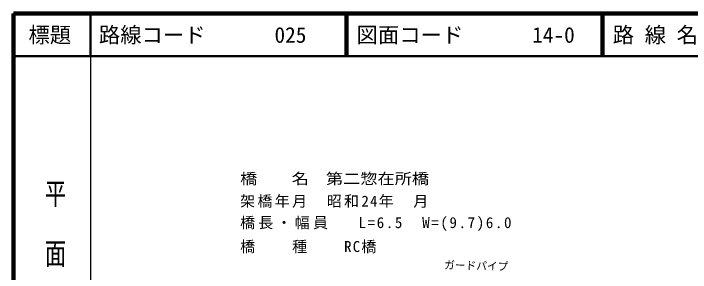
# Model space of a CAD drawing. Units: millimetres, scale not verified. Extents: x 40000 to 680000, y 20000 to 380000.
# Drawn here: x 40000 to 198604, y 319450 to 380000 of the extents above; entities that cross this region are included whole.
import ezdxf
from ezdxf.enums import TextEntityAlignment as Align

# ---------------------------------------------------------------- set-up
doc = ezdxf.new("R2010")
doc.units = ezdxf.units.MM
doc.header["$LTSCALE"] = 1000
for name, color, linetype, lineweight in [('M-STR-HTXT', 7, 'Continuous', 13), ('M-TTL', 2, 'Continuous', 140), ('M-TTL-BAND', 7, 'Continuous', 25), ('M-TTL-LINE', 7, 'Continuous', 50)]:
    doc.layers.add(name, color=color, linetype=linetype, lineweight=lineweight)
doc.layers.add('M-TTL-TXT', color=7, linetype='Continuous')
doc.styles.add('@ＭＳ ゴシック', font='')
doc.styles.add('ＭＳ ゴシック', font='')
doc.styles.get('@ＭＳ ゴシック').set_extended_font_data('@MS Gothic')
doc.styles.get('ＭＳ ゴシック').set_extended_font_data('MS Gothic')

msp = doc.modelspace()

# ---------------------------------------------------------------- linework, layer by layer
at = {"layer": 'M-TTL'}
for p, q in [((40000, 380000), (40000, 20000)), ((680000, 380000), (40000, 380000))]:
    msp.add_line(p, q, dxfattribs=at)
at = {"layer": 'M-TTL-BAND'}
msp.add_line((58000, 370000), (58000, 20000), dxfattribs=at)
at = {"layer": 'M-TTL-LINE'}
for p, q in [((58000, 380000), (58000, 370000)), ((117750, 380000), (117750, 370000)), ((118250, 380000), (118250, 370000)), ((177750, 380000), (177750, 370000)), ((178250, 380000), (178250, 370000)), ((40000, 370000), (680000, 370000))]:
    msp.add_line(p, q, dxfattribs=at)

# ---------------------------------------------------------------- texts
at = {"layer": 'M-STR-HTXT', "style": 'ＭＳ ゴシック', "width": 1.15}
msp.add_text('橋\u3000\u3000名\u3000第二惣在所橋', height=2566, dxfattribs=at).set_placement((93087, 339330), align=Align.BOTTOM_LEFT)
at = {"layer": 'M-STR-HTXT', "style": 'ＭＳ ゴシック'}
msp.add_text('ガードパイプ  ', height=1833, rotation=358.464, dxfattribs=at).set_placement((149621, 319514), align=Align.BOTTOM_CENTER)
at = {"layer": 'M-STR-HTXT', "char_height": 2566, "attachment_point": 7, "style": 'ＭＳ ゴシック'}
for s, insert in [('\\T1.16;架橋年月\u3000昭和24年\u3000月', (93087, 334562)), ('\\T1.22;橋長・幅員\u3000\\~L=6.5\u3000W=(9.7)6.0', (93087, 329138)), ('\\T1.16;橋\u3000\u3000種\u3000\u3000RC橋', (93087, 323947))]:
    msp.add_mtext(s, dxfattribs=dict(at, insert=insert))
at = {"layer": 'M-TTL-BAND', "style": '@ＭＳ ゴシック', "width": 1.4}
msp.add_text('平  面  図', height=3666, rotation=270, dxfattribs=at).set_placement((49777, 306475), align=Align.MIDDLE_RIGHT)
at = {"layer": 'M-TTL-TXT', "style": 'ＭＳ ゴシック'}
msp.add_text('標題', height=3666, dxfattribs=at).set_placement((48500, 375000), align=Align.MIDDLE_CENTER)
for s, p in [('路線コード', (60000, 375000)), ('025', (101142, 375000)), ('図面コード', (120380, 375000)), ('14-0', (161521, 375000)), ('路 線 名', (180380, 375000))]:
    msp.add_text(s, height=3666, dxfattribs=at).set_placement(p, align=Align.MIDDLE_LEFT)

doc.saveas('drawing.dxf')
